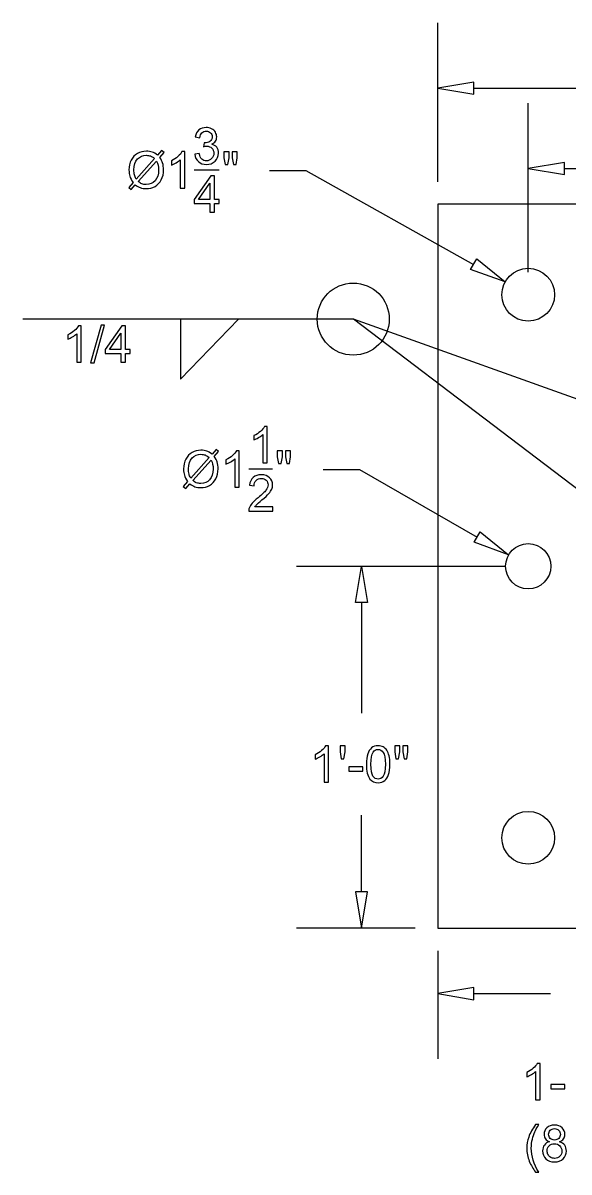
# Model space of a CAD drawing. Extents: x -11.9 to 62, y -17.9 to 26.6.
# Drawn here: x -11.92 to 6.2, y -11.52 to 26.56 of the extents above; entities that cross this region are included whole.
import ezdxf

# ---------------------------------------------------------------- set-up
doc = ezdxf.new("R2010")
doc.units = 0
doc.header["$MEASUREMENT"] = 0
doc.layers.add('LAYER_1', color=7, linetype='CONTINUOUS')

msp = doc.modelspace()

# ---------------------------------------------------------------- linework, layer by layer
at = {"layer": 'LAYER_1', "color": 250}
for points in [[(1.842, 21.305), (1.842, 21.305), (1.842, 26.565), (1.842, 26.565)], [(3.042, 24.405), (3.042, 24.405), (11.162, 24.405), (11.162, 24.405)], [(4.842, 18.305), (4.842, 18.305), (4.842, 23.905), (4.842, 23.905)], [(6.042, 21.745), (6.042, 21.745), (11.222, 21.745), (11.222, 21.745)], [(-6.238, 21.695), (-6.238, 21.695), (-5.408, 21.695), (-5.408, 21.695)], [(8.892, 9.285), (8.892, 9.285), (-0.958, 16.745), (-0.958, 16.745)], [(-4.428, 11.785), (-4.428, 11.785), (-3.638, 11.785), (-3.638, 11.785)], [(4.092, 8.555), (4.092, 8.555), (-2.848, 8.555), (-2.848, 8.555)], [(-0.688, 7.355), (-0.688, 7.355), (-0.688, 3.685), (-0.688, 3.685)], [(-0.688, -2.235), (-0.688, -2.235), (-0.688, 0.305), (-0.688, 0.305)], [(1.092, -3.435), (1.092, -3.435), (-2.848, -3.435), (-2.848, -3.435)], [(1.842, -4.185), (1.842, -4.185), (1.842, -7.765), (1.842, -7.765)], [(3.042, -5.605), (3.042, -5.605), (5.582, -5.605), (5.582, -5.605)]]:
    msp.add_open_spline(points, degree=3, dxfattribs=at)
for points, knots in [([(3.042, 24.605), (3.042, 24.605), (3.042, 24.205), (3.042, 24.205), (3.042, 24.205), (1.842, 24.405), (1.842, 24.405), (1.842, 24.405), (3.042, 24.605), (3.042, 24.605)], [0, 0, 0, 0, 0.333333, 0.333333, 0.333333, 0.666667, 0.666667, 0.666667, 1, 1, 1, 1]), ([(-6.218, 22.213), (-6.218, 22.213), (-6.07, 22.234), (-6.07, 22.234), (-6.053, 22.15), (-6.025, 22.089), (-5.984, 22.052), (-5.943, 22.016), (-5.894, 21.997), (-5.835, 21.997), (-5.765, 21.997), (-5.706, 22.021), (-5.659, 22.069), (-5.611, 22.117), (-5.587, 22.177), (-5.587, 22.248), (-5.587, 22.315), (-5.609, 22.371), (-5.654, 22.415), (-5.698, 22.459), (-5.754, 22.481), (-5.823, 22.481), (-5.851, 22.481), (-5.885, 22.476), (-5.927, 22.465), (-5.927, 22.465), (-5.91, 22.594), (-5.91, 22.594), (-5.901, 22.593), (-5.892, 22.592), (-5.887, 22.592), (-5.823, 22.592), (-5.767, 22.609), (-5.716, 22.641), (-5.666, 22.674), (-5.641, 22.724), (-5.641, 22.792), (-5.641, 22.846), (-5.659, 22.891), (-5.696, 22.926), (-5.733, 22.962), (-5.78, 22.98), (-5.838, 22.98), (-5.895, 22.98), (-5.943, 22.961), (-5.981, 22.925), (-6.02, 22.889), (-6.044, 22.834), (-6.055, 22.762), (-6.055, 22.762), (-6.203, 22.788), (-6.203, 22.788), (-6.184, 22.887), (-6.144, 22.964), (-6.08, 23.019), (-6.016, 23.073), (-5.936, 23.1), (-5.841, 23.1), (-5.776, 23.1), (-5.716, 23.086), (-5.661, 23.058), (-5.605, 23.03), (-5.563, 22.992), (-5.534, 22.943), (-5.505, 22.895), (-5.49, 22.843), (-5.49, 22.789), (-5.49, 22.737), (-5.504, 22.69), (-5.532, 22.648), (-5.56, 22.605), (-5.601, 22.572), (-5.655, 22.546), (-5.585, 22.53), (-5.529, 22.496), (-5.49, 22.444), (-5.451, 22.393), (-5.431, 22.328), (-5.431, 22.251), (-5.431, 22.146), (-5.47, 22.057), (-5.546, 21.984), (-5.623, 21.911), (-5.719, 21.875), (-5.836, 21.875), (-5.941, 21.875), (-6.029, 21.906), (-6.098, 21.969), (-6.168, 22.032), (-6.208, 22.113), (-6.218, 22.213)], [0, 0, 0, 0, 0.033333, 0.033333, 0.033333, 0.066667, 0.066667, 0.066667, 0.1, 0.1, 0.1, 0.133333, 0.133333, 0.133333, 0.166667, 0.166667, 0.166667, 0.2, 0.2, 0.2, 0.233333, 0.233333, 0.233333, 0.266667, 0.266667, 0.266667, 0.3, 0.3, 0.3, 0.333333, 0.333333, 0.333333, 0.366667, 0.366667, 0.366667, 0.4, 0.4, 0.4, 0.433333, 0.433333, 0.433333, 0.466667, 0.466667, 0.466667, 0.5, 0.5, 0.5, 0.533333, 0.533333, 0.533333, 0.566667, 0.566667, 0.566667, 0.6, 0.6, 0.6, 0.633333, 0.633333, 0.633333, 0.666667, 0.666667, 0.666667, 0.7, 0.7, 0.7, 0.733333, 0.733333, 0.733333, 0.766667, 0.766667, 0.766667, 0.8, 0.8, 0.8, 0.833333, 0.833333, 0.833333, 0.866667, 0.866667, 0.866667, 0.9, 0.9, 0.9, 0.933333, 0.933333, 0.933333, 0.966667, 0.966667, 0.966667, 1, 1, 1, 1]), ([(-7.455, 22.185), (-7.455, 22.185), (-7.318, 22.339), (-7.318, 22.339), (-7.318, 22.339), (-7.237, 22.27), (-7.237, 22.27), (-7.237, 22.27), (-7.381, 22.109), (-7.381, 22.109), (-7.335, 22.039), (-7.303, 21.978), (-7.287, 21.925), (-7.265, 21.857), (-7.254, 21.78), (-7.254, 21.695), (-7.254, 21.572), (-7.279, 21.462), (-7.329, 21.366), (-7.378, 21.27), (-7.448, 21.198), (-7.538, 21.148), (-7.627, 21.099), (-7.723, 21.075), (-7.823, 21.075), (-7.899, 21.075), (-7.967, 21.085), (-8.028, 21.107), (-8.075, 21.123), (-8.129, 21.155), (-8.192, 21.201), (-8.192, 21.201), (-8.33, 21.046), (-8.33, 21.046), (-8.33, 21.046), (-8.411, 21.115), (-8.411, 21.115), (-8.411, 21.115), (-8.267, 21.277), (-8.267, 21.277), (-8.32, 21.358), (-8.356, 21.428), (-8.374, 21.485), (-8.392, 21.543), (-8.401, 21.612), (-8.401, 21.693), (-8.401, 21.816), (-8.376, 21.926), (-8.327, 22.022), (-8.278, 22.118), (-8.209, 22.191), (-8.12, 22.241), (-8.032, 22.29), (-7.933, 22.315), (-7.825, 22.315), (-7.751, 22.315), (-7.687, 22.305), (-7.633, 22.286), (-7.578, 22.267), (-7.519, 22.233), (-7.455, 22.185)], [0, 0, 0, 0, 0.05, 0.05, 0.05, 0.1, 0.1, 0.1, 0.15, 0.15, 0.15, 0.2, 0.2, 0.2, 0.25, 0.25, 0.25, 0.3, 0.3, 0.3, 0.35, 0.35, 0.35, 0.4, 0.4, 0.4, 0.45, 0.45, 0.45, 0.5, 0.5, 0.5, 0.55, 0.55, 0.55, 0.6, 0.6, 0.6, 0.65, 0.65, 0.65, 0.7, 0.7, 0.7, 0.75, 0.75, 0.75, 0.8, 0.8, 0.8, 0.85, 0.85, 0.85, 0.9, 0.9, 0.9, 0.95, 0.95, 0.95, 1, 1, 1, 1]), ([(-7.554, 22.074), (-7.606, 22.115), (-7.651, 22.143), (-7.689, 22.157), (-7.728, 22.172), (-7.773, 22.179), (-7.824, 22.179), (-7.944, 22.179), (-8.042, 22.139), (-8.12, 22.058), (-8.198, 21.977), (-8.237, 21.856), (-8.237, 21.695), (-8.237, 21.632), (-8.231, 21.575), (-8.219, 21.527), (-8.21, 21.49), (-8.192, 21.445), (-8.164, 21.392), (-8.164, 21.392), (-7.554, 22.074), (-7.554, 22.074)], [0, 0, 0, 0, 0.142857, 0.142857, 0.142857, 0.285714, 0.285714, 0.285714, 0.428571, 0.428571, 0.428571, 0.571429, 0.571429, 0.571429, 0.714286, 0.714286, 0.714286, 0.857143, 0.857143, 0.857143, 1, 1, 1, 1]), ([(-6.551, 21.095), (-6.551, 21.095), (-6.698, 21.095), (-6.698, 21.095), (-6.698, 21.095), (-6.698, 22.034), (-6.698, 22.034), (-6.734, 22), (-6.78, 21.966), (-6.838, 21.932), (-6.895, 21.899), (-6.947, 21.873), (-6.993, 21.856), (-6.993, 21.856), (-6.993, 21.999), (-6.993, 21.999), (-6.911, 22.038), (-6.839, 22.084), (-6.777, 22.14), (-6.715, 22.195), (-6.671, 22.248), (-6.645, 22.3), (-6.645, 22.3), (-6.551, 22.3), (-6.551, 22.3), (-6.551, 22.3), (-6.551, 21.095), (-6.551, 21.095)], [0, 0, 0, 0, 0.111111, 0.111111, 0.111111, 0.222222, 0.222222, 0.222222, 0.333333, 0.333333, 0.333333, 0.444444, 0.444444, 0.444444, 0.555556, 0.555556, 0.555556, 0.666667, 0.666667, 0.666667, 0.777778, 0.777778, 0.777778, 0.888889, 0.888889, 0.888889, 1, 1, 1, 1]), ([(-5.21, 21.871), (-5.21, 21.871), (-5.251, 22.099), (-5.251, 22.099), (-5.251, 22.099), (-5.251, 22.295), (-5.251, 22.295), (-5.251, 22.295), (-5.083, 22.295), (-5.083, 22.295), (-5.083, 22.295), (-5.083, 22.099), (-5.083, 22.099), (-5.083, 22.099), (-5.12, 21.871), (-5.12, 21.871), (-5.12, 21.871), (-5.21, 21.871), (-5.21, 21.871)], [0, 0, 0, 0, 0.166667, 0.166667, 0.166667, 0.333333, 0.333333, 0.333333, 0.5, 0.5, 0.5, 0.666667, 0.666667, 0.666667, 0.833333, 0.833333, 0.833333, 1, 1, 1, 1]), ([(-4.939, 21.871), (-4.939, 21.871), (-4.979, 22.099), (-4.979, 22.099), (-4.979, 22.099), (-4.979, 22.295), (-4.979, 22.295), (-4.979, 22.295), (-4.812, 22.295), (-4.812, 22.295), (-4.812, 22.295), (-4.812, 22.099), (-4.812, 22.099), (-4.812, 22.099), (-4.851, 21.871), (-4.851, 21.871), (-4.851, 21.871), (-4.939, 21.871), (-4.939, 21.871)], [0, 0, 0, 0, 0.166667, 0.166667, 0.166667, 0.333333, 0.333333, 0.333333, 0.5, 0.5, 0.5, 0.666667, 0.666667, 0.666667, 0.833333, 0.833333, 0.833333, 1, 1, 1, 1]), ([(-7.487, 21.99), (-7.487, 21.99), (-8.095, 21.31), (-8.095, 21.31), (-8.053, 21.275), (-8.014, 21.251), (-7.979, 21.238), (-7.932, 21.219), (-7.882, 21.21), (-7.828, 21.21), (-7.71, 21.21), (-7.612, 21.252), (-7.535, 21.337), (-7.457, 21.421), (-7.419, 21.539), (-7.419, 21.69), (-7.419, 21.804), (-7.441, 21.903), (-7.487, 21.99)], [0, 0, 0, 0, 0.166667, 0.166667, 0.166667, 0.333333, 0.333333, 0.333333, 0.5, 0.5, 0.5, 0.666667, 0.666667, 0.666667, 0.833333, 0.833333, 0.833333, 1, 1, 1, 1]), ([(6.042, 21.945), (6.042, 21.945), (6.042, 21.545), (6.042, 21.545), (6.042, 21.545), (4.842, 21.745), (4.842, 21.745), (4.842, 21.745), (6.042, 21.945), (6.042, 21.945)], [0, 0, 0, 0, 0.333333, 0.333333, 0.333333, 0.666667, 0.666667, 0.666667, 1, 1, 1, 1]), ([(-5.717, 20.295), (-5.717, 20.295), (-5.717, 20.582), (-5.717, 20.582), (-5.717, 20.582), (-6.238, 20.582), (-6.238, 20.582), (-6.238, 20.582), (-6.238, 20.717), (-6.238, 20.717), (-6.238, 20.717), (-5.69, 21.495), (-5.69, 21.495), (-5.69, 21.495), (-5.569, 21.495), (-5.569, 21.495), (-5.569, 21.495), (-5.569, 20.717), (-5.569, 20.717), (-5.569, 20.717), (-5.406, 20.717), (-5.406, 20.717), (-5.406, 20.717), (-5.406, 20.582), (-5.406, 20.582), (-5.406, 20.582), (-5.569, 20.582), (-5.569, 20.582), (-5.569, 20.582), (-5.569, 20.295), (-5.569, 20.295), (-5.569, 20.295), (-5.717, 20.295), (-5.717, 20.295)], [0, 0, 0, 0, 0.090909, 0.090909, 0.090909, 0.181818, 0.181818, 0.181818, 0.272727, 0.272727, 0.272727, 0.363636, 0.363636, 0.363636, 0.454545, 0.454545, 0.454545, 0.545455, 0.545455, 0.545455, 0.636364, 0.636364, 0.636364, 0.727273, 0.727273, 0.727273, 0.818182, 0.818182, 0.818182, 0.909091, 0.909091, 0.909091, 1, 1, 1, 1]), ([(-3.738, 21.675), (-3.738, 21.675), (-2.538, 21.675), (-2.538, 21.675), (-2.538, 21.675), (3.032, 18.565), (3.032, 18.565)], [0, 0, 0, 0, 0.5, 0.5, 0.5, 1, 1, 1, 1]), ([(-5.717, 20.717), (-5.717, 20.717), (-5.717, 21.257), (-5.717, 21.257), (-5.717, 21.257), (-6.093, 20.717), (-6.093, 20.717), (-6.093, 20.717), (-5.717, 20.717), (-5.717, 20.717)], [0, 0, 0, 0, 0.333333, 0.333333, 0.333333, 0.666667, 0.666667, 0.666667, 1, 1, 1, 1]), ([(1.842, 20.56), (1.842, 20.56), (25.842, 20.56), (25.842, 20.56), (25.842, 20.56), (25.842, -3.44), (25.842, -3.44), (25.842, -3.44), (1.842, -3.44), (1.842, -3.44), (1.842, -3.44), (1.842, 20.56), (1.842, 20.56)], [0, 0, 0, 0, 0.25, 0.25, 0.25, 0.5, 0.5, 0.5, 0.75, 0.75, 0.75, 1, 1, 1, 1]), ([(3.132, 18.745), (3.132, 18.745), (2.932, 18.395), (2.932, 18.395), (2.932, 18.395), (4.082, 17.985), (4.082, 17.985), (4.082, 17.985), (3.132, 18.745), (3.132, 18.745)], [0, 0, 0, 0, 0.333333, 0.333333, 0.333333, 0.666667, 0.666667, 0.666667, 1, 1, 1, 1]), ([(5.717, 17.56), (5.717, 18.043), (5.325, 18.435), (4.842, 18.435), (4.359, 18.435), (3.967, 18.043), (3.967, 17.56), (3.967, 17.077), (4.359, 16.685), (4.842, 16.685), (5.325, 16.685), (5.717, 17.077), (5.717, 17.56)], [0, 0, 0, 0, 0.25, 0.25, 0.25, 0.5, 0.5, 0.5, 0.75, 0.75, 0.75, 1, 1, 1, 1]), ([(0.232, 16.75), (0.232, 17.41), (-0.303, 17.945), (-0.963, 17.945), (-1.623, 17.945), (-2.158, 17.41), (-2.158, 16.75), (-2.158, 16.09), (-1.623, 15.555), (-0.963, 15.555), (-0.303, 15.555), (0.232, 16.09), (0.232, 16.75)], [0, 0, 0, 0, 0.25, 0.25, 0.25, 0.5, 0.5, 0.5, 0.75, 0.75, 0.75, 1, 1, 1, 1]), ([(7.702, 13.655), (7.702, 13.655), (-0.958, 16.745), (-0.958, 16.745), (-0.958, 16.745), (-11.918, 16.745), (-11.918, 16.745)], [0, 0, 0, 0, 0.5, 0.5, 0.5, 1, 1, 1, 1]), ([(-9.984, 15.325), (-9.984, 15.325), (-10.132, 15.325), (-10.132, 15.325), (-10.132, 15.325), (-10.132, 16.264), (-10.132, 16.264), (-10.167, 16.23), (-10.214, 16.196), (-10.272, 16.162), (-10.329, 16.129), (-10.381, 16.103), (-10.427, 16.087), (-10.427, 16.087), (-10.427, 16.229), (-10.427, 16.229), (-10.345, 16.268), (-10.273, 16.314), (-10.211, 16.37), (-10.149, 16.425), (-10.105, 16.478), (-10.079, 16.53), (-10.079, 16.53), (-9.984, 16.53), (-9.984, 16.53), (-9.984, 16.53), (-9.984, 15.325), (-9.984, 15.325)], [0, 0, 0, 0, 0.111111, 0.111111, 0.111111, 0.222222, 0.222222, 0.222222, 0.333333, 0.333333, 0.333333, 0.444444, 0.444444, 0.444444, 0.555556, 0.555556, 0.555556, 0.666667, 0.666667, 0.666667, 0.777778, 0.777778, 0.777778, 0.888889, 0.888889, 0.888889, 1, 1, 1, 1]), ([(-9.676, 15.305), (-9.676, 15.305), (-9.327, 16.545), (-9.327, 16.545), (-9.327, 16.545), (-9.208, 16.545), (-9.208, 16.545), (-9.208, 16.545), (-9.557, 15.305), (-9.557, 15.305), (-9.557, 15.305), (-9.676, 15.305), (-9.676, 15.305)], [0, 0, 0, 0, 0.25, 0.25, 0.25, 0.5, 0.5, 0.5, 0.75, 0.75, 0.75, 1, 1, 1, 1]), ([(-8.669, 15.325), (-8.669, 15.325), (-8.669, 15.612), (-8.669, 15.612), (-8.669, 15.612), (-9.19, 15.612), (-9.19, 15.612), (-9.19, 15.612), (-9.19, 15.747), (-9.19, 15.747), (-9.19, 15.747), (-8.642, 16.525), (-8.642, 16.525), (-8.642, 16.525), (-8.521, 16.525), (-8.521, 16.525), (-8.521, 16.525), (-8.521, 15.747), (-8.521, 15.747), (-8.521, 15.747), (-8.358, 15.747), (-8.358, 15.747), (-8.358, 15.747), (-8.358, 15.612), (-8.358, 15.612), (-8.358, 15.612), (-8.521, 15.612), (-8.521, 15.612), (-8.521, 15.612), (-8.521, 15.325), (-8.521, 15.325), (-8.521, 15.325), (-8.669, 15.325), (-8.669, 15.325)], [0, 0, 0, 0, 0.090909, 0.090909, 0.090909, 0.181818, 0.181818, 0.181818, 0.272727, 0.272727, 0.272727, 0.363636, 0.363636, 0.363636, 0.454545, 0.454545, 0.454545, 0.545455, 0.545455, 0.545455, 0.636364, 0.636364, 0.636364, 0.727273, 0.727273, 0.727273, 0.818182, 0.818182, 0.818182, 0.909091, 0.909091, 0.909091, 1, 1, 1, 1]), ([(-6.688, 16.745), (-6.688, 16.745), (-6.688, 14.765), (-6.688, 14.765), (-6.688, 14.765), (-4.768, 16.745), (-4.768, 16.745)], [0, 0, 0, 0, 0.5, 0.5, 0.5, 1, 1, 1, 1]), ([(-8.669, 15.747), (-8.669, 15.747), (-8.669, 16.287), (-8.669, 16.287), (-8.669, 16.287), (-9.045, 15.747), (-9.045, 15.747), (-9.045, 15.747), (-8.669, 15.747), (-8.669, 15.747)], [0, 0, 0, 0, 0.333333, 0.333333, 0.333333, 0.666667, 0.666667, 0.666667, 1, 1, 1, 1]), ([(-3.814, 11.985), (-3.814, 11.985), (-3.962, 11.985), (-3.962, 11.985), (-3.962, 11.985), (-3.962, 12.924), (-3.962, 12.924), (-3.997, 12.89), (-4.044, 12.856), (-4.102, 12.822), (-4.159, 12.789), (-4.211, 12.763), (-4.257, 12.746), (-4.257, 12.746), (-4.257, 12.889), (-4.257, 12.889), (-4.175, 12.928), (-4.103, 12.974), (-4.041, 13.03), (-3.979, 13.085), (-3.935, 13.138), (-3.909, 13.19), (-3.909, 13.19), (-3.814, 13.19), (-3.814, 13.19), (-3.814, 13.19), (-3.814, 11.985), (-3.814, 11.985)], [0, 0, 0, 0, 0.111111, 0.111111, 0.111111, 0.222222, 0.222222, 0.222222, 0.333333, 0.333333, 0.333333, 0.444444, 0.444444, 0.444444, 0.555556, 0.555556, 0.555556, 0.666667, 0.666667, 0.666667, 0.777778, 0.777778, 0.777778, 0.888889, 0.888889, 0.888889, 1, 1, 1, 1]), ([(-5.645, 12.275), (-5.645, 12.275), (-5.508, 12.429), (-5.508, 12.429), (-5.508, 12.429), (-5.427, 12.36), (-5.427, 12.36), (-5.427, 12.36), (-5.571, 12.199), (-5.571, 12.199), (-5.525, 12.129), (-5.493, 12.068), (-5.477, 12.016), (-5.455, 11.947), (-5.444, 11.87), (-5.444, 11.785), (-5.444, 11.662), (-5.469, 11.552), (-5.519, 11.456), (-5.568, 11.36), (-5.638, 11.288), (-5.728, 11.239), (-5.817, 11.189), (-5.913, 11.165), (-6.013, 11.165), (-6.089, 11.165), (-6.157, 11.175), (-6.218, 11.197), (-6.265, 11.213), (-6.319, 11.245), (-6.382, 11.291), (-6.382, 11.291), (-6.52, 11.136), (-6.52, 11.136), (-6.52, 11.136), (-6.601, 11.205), (-6.601, 11.205), (-6.601, 11.205), (-6.457, 11.367), (-6.457, 11.367), (-6.51, 11.448), (-6.546, 11.518), (-6.564, 11.575), (-6.582, 11.633), (-6.591, 11.702), (-6.591, 11.783), (-6.591, 11.906), (-6.566, 12.016), (-6.517, 12.112), (-6.468, 12.208), (-6.399, 12.281), (-6.31, 12.331), (-6.222, 12.38), (-6.123, 12.405), (-6.015, 12.405), (-5.941, 12.405), (-5.877, 12.396), (-5.823, 12.376), (-5.768, 12.357), (-5.709, 12.323), (-5.645, 12.275)], [0, 0, 0, 0, 0.05, 0.05, 0.05, 0.1, 0.1, 0.1, 0.15, 0.15, 0.15, 0.2, 0.2, 0.2, 0.25, 0.25, 0.25, 0.3, 0.3, 0.3, 0.35, 0.35, 0.35, 0.4, 0.4, 0.4, 0.45, 0.45, 0.45, 0.5, 0.5, 0.5, 0.55, 0.55, 0.55, 0.6, 0.6, 0.6, 0.65, 0.65, 0.65, 0.7, 0.7, 0.7, 0.75, 0.75, 0.75, 0.8, 0.8, 0.8, 0.85, 0.85, 0.85, 0.9, 0.9, 0.9, 0.95, 0.95, 0.95, 1, 1, 1, 1]), ([(-5.744, 12.164), (-5.796, 12.205), (-5.841, 12.233), (-5.879, 12.247), (-5.918, 12.262), (-5.963, 12.27), (-6.014, 12.27), (-6.134, 12.27), (-6.232, 12.229), (-6.31, 12.148), (-6.388, 12.067), (-6.427, 11.946), (-6.427, 11.785), (-6.427, 11.722), (-6.421, 11.665), (-6.409, 11.617), (-6.4, 11.58), (-6.382, 11.535), (-6.354, 11.482), (-6.354, 11.482), (-5.744, 12.164), (-5.744, 12.164)], [0, 0, 0, 0, 0.142857, 0.142857, 0.142857, 0.285714, 0.285714, 0.285714, 0.428571, 0.428571, 0.428571, 0.571429, 0.571429, 0.571429, 0.714286, 0.714286, 0.714286, 0.857143, 0.857143, 0.857143, 1, 1, 1, 1]), ([(-4.741, 11.185), (-4.741, 11.185), (-4.888, 11.185), (-4.888, 11.185), (-4.888, 11.185), (-4.888, 12.124), (-4.888, 12.124), (-4.924, 12.09), (-4.97, 12.056), (-5.028, 12.022), (-5.085, 11.989), (-5.137, 11.963), (-5.183, 11.947), (-5.183, 11.947), (-5.183, 12.089), (-5.183, 12.089), (-5.101, 12.128), (-5.029, 12.174), (-4.967, 12.23), (-4.905, 12.285), (-4.861, 12.338), (-4.836, 12.39), (-4.836, 12.39), (-4.741, 12.39), (-4.741, 12.39), (-4.741, 12.39), (-4.741, 11.185), (-4.741, 11.185)], [0, 0, 0, 0, 0.111111, 0.111111, 0.111111, 0.222222, 0.222222, 0.222222, 0.333333, 0.333333, 0.333333, 0.444444, 0.444444, 0.444444, 0.555556, 0.555556, 0.555556, 0.666667, 0.666667, 0.666667, 0.777778, 0.777778, 0.777778, 0.888889, 0.888889, 0.888889, 1, 1, 1, 1]), ([(-3.44, 11.961), (-3.44, 11.961), (-3.481, 12.189), (-3.481, 12.189), (-3.481, 12.189), (-3.481, 12.385), (-3.481, 12.385), (-3.481, 12.385), (-3.313, 12.385), (-3.313, 12.385), (-3.313, 12.385), (-3.313, 12.189), (-3.313, 12.189), (-3.313, 12.189), (-3.35, 11.961), (-3.35, 11.961), (-3.35, 11.961), (-3.44, 11.961), (-3.44, 11.961)], [0, 0, 0, 0, 0.166667, 0.166667, 0.166667, 0.333333, 0.333333, 0.333333, 0.5, 0.5, 0.5, 0.666667, 0.666667, 0.666667, 0.833333, 0.833333, 0.833333, 1, 1, 1, 1]), ([(-3.169, 11.961), (-3.169, 11.961), (-3.209, 12.189), (-3.209, 12.189), (-3.209, 12.189), (-3.209, 12.385), (-3.209, 12.385), (-3.209, 12.385), (-3.042, 12.385), (-3.042, 12.385), (-3.042, 12.385), (-3.042, 12.189), (-3.042, 12.189), (-3.042, 12.189), (-3.081, 11.961), (-3.081, 11.961), (-3.081, 11.961), (-3.169, 11.961), (-3.169, 11.961)], [0, 0, 0, 0, 0.166667, 0.166667, 0.166667, 0.333333, 0.333333, 0.333333, 0.5, 0.5, 0.5, 0.666667, 0.666667, 0.666667, 0.833333, 0.833333, 0.833333, 1, 1, 1, 1]), ([(-5.677, 12.08), (-5.677, 12.08), (-6.285, 11.4), (-6.285, 11.4), (-6.243, 11.365), (-6.204, 11.341), (-6.169, 11.328), (-6.122, 11.31), (-6.072, 11.301), (-6.019, 11.301), (-5.9, 11.301), (-5.802, 11.342), (-5.725, 11.427), (-5.647, 11.511), (-5.609, 11.629), (-5.609, 11.78), (-5.609, 11.894), (-5.631, 11.993), (-5.677, 12.08)], [0, 0, 0, 0, 0.166667, 0.166667, 0.166667, 0.333333, 0.333333, 0.333333, 0.5, 0.5, 0.5, 0.666667, 0.666667, 0.666667, 0.833333, 0.833333, 0.833333, 1, 1, 1, 1]), ([(-3.635, 10.526), (-3.635, 10.526), (-3.635, 10.385), (-3.635, 10.385), (-3.635, 10.385), (-4.429, 10.385), (-4.429, 10.385), (-4.431, 10.42), (-4.425, 10.454), (-4.412, 10.487), (-4.392, 10.541), (-4.359, 10.595), (-4.314, 10.647), (-4.269, 10.699), (-4.205, 10.76), (-4.121, 10.828), (-3.991, 10.935), (-3.903, 11.02), (-3.857, 11.082), (-3.811, 11.145), (-3.787, 11.204), (-3.787, 11.26), (-3.787, 11.318), (-3.808, 11.367), (-3.85, 11.408), (-3.892, 11.448), (-3.947, 11.468), (-4.014, 11.468), (-4.085, 11.468), (-4.143, 11.447), (-4.185, 11.404), (-4.228, 11.362), (-4.25, 11.303), (-4.25, 11.228), (-4.25, 11.228), (-4.401, 11.243), (-4.401, 11.243), (-4.391, 11.356), (-4.351, 11.442), (-4.284, 11.501), (-4.216, 11.561), (-4.125, 11.59), (-4.011, 11.59), (-3.896, 11.59), (-3.804, 11.558), (-3.737, 11.494), (-3.67, 11.43), (-3.637, 11.351), (-3.637, 11.257), (-3.637, 11.208), (-3.646, 11.161), (-3.666, 11.115), (-3.686, 11.068), (-3.718, 11.019), (-3.764, 10.968), (-3.81, 10.917), (-3.885, 10.846), (-3.991, 10.757), (-4.08, 10.682), (-4.137, 10.632), (-4.162, 10.606), (-4.187, 10.579), (-4.208, 10.552), (-4.224, 10.526), (-4.224, 10.526), (-3.635, 10.526), (-3.635, 10.526)], [0, 0, 0, 0, 0.045455, 0.045455, 0.045455, 0.090909, 0.090909, 0.090909, 0.136364, 0.136364, 0.136364, 0.181818, 0.181818, 0.181818, 0.227273, 0.227273, 0.227273, 0.272727, 0.272727, 0.272727, 0.318182, 0.318182, 0.318182, 0.363636, 0.363636, 0.363636, 0.409091, 0.409091, 0.409091, 0.454545, 0.454545, 0.454545, 0.5, 0.5, 0.5, 0.545455, 0.545455, 0.545455, 0.590909, 0.590909, 0.590909, 0.636364, 0.636364, 0.636364, 0.681818, 0.681818, 0.681818, 0.727273, 0.727273, 0.727273, 0.772727, 0.772727, 0.772727, 0.818182, 0.818182, 0.818182, 0.863636, 0.863636, 0.863636, 0.909091, 0.909091, 0.909091, 0.954545, 0.954545, 0.954545, 1, 1, 1, 1]), ([(-1.958, 11.765), (-1.958, 11.765), (-0.758, 11.765), (-0.758, 11.765), (-0.758, 11.765), (3.152, 9.525), (3.152, 9.525)], [0, 0, 0, 0, 0.5, 0.5, 0.5, 1, 1, 1, 1]), ([(3.252, 9.705), (3.252, 9.705), (3.052, 9.355), (3.052, 9.355), (3.052, 9.355), (4.192, 8.935), (4.192, 8.935), (4.192, 8.935), (3.252, 9.705), (3.252, 9.705)], [0, 0, 0, 0, 0.333333, 0.333333, 0.333333, 0.666667, 0.666667, 0.666667, 1, 1, 1, 1]), ([(5.592, 8.56), (5.592, 8.974), (5.256, 9.31), (4.842, 9.31), (4.428, 9.31), (4.092, 8.974), (4.092, 8.56), (4.092, 8.146), (4.428, 7.81), (4.842, 7.81), (5.256, 7.81), (5.592, 8.146), (5.592, 8.56)], [0, 0, 0, 0, 0.25, 0.25, 0.25, 0.5, 0.5, 0.5, 0.75, 0.75, 0.75, 1, 1, 1, 1]), ([(-0.888, 7.355), (-0.888, 7.355), (-0.488, 7.355), (-0.488, 7.355), (-0.488, 7.355), (-0.688, 8.555), (-0.688, 8.555), (-0.688, 8.555), (-0.888, 7.355), (-0.888, 7.355)], [0, 0, 0, 0, 0.333333, 0.333333, 0.333333, 0.666667, 0.666667, 0.666667, 1, 1, 1, 1]), ([(-1.785, 1.405), (-1.785, 1.405), (-1.932, 1.405), (-1.932, 1.405), (-1.932, 1.405), (-1.932, 2.344), (-1.932, 2.344), (-1.967, 2.31), (-2.014, 2.276), (-2.072, 2.242), (-2.129, 2.209), (-2.181, 2.183), (-2.227, 2.167), (-2.227, 2.167), (-2.227, 2.309), (-2.227, 2.309), (-2.145, 2.348), (-2.073, 2.394), (-2.011, 2.45), (-1.949, 2.505), (-1.905, 2.558), (-1.879, 2.61), (-1.879, 2.61), (-1.785, 2.61), (-1.785, 2.61), (-1.785, 2.61), (-1.785, 1.405), (-1.785, 1.405)], [0, 0, 0, 0, 0.111111, 0.111111, 0.111111, 0.222222, 0.222222, 0.222222, 0.333333, 0.333333, 0.333333, 0.444444, 0.444444, 0.444444, 0.555556, 0.555556, 0.555556, 0.666667, 0.666667, 0.666667, 0.777778, 0.777778, 0.777778, 0.888889, 0.888889, 0.888889, 1, 1, 1, 1]), ([(-1.363, 2.181), (-1.363, 2.181), (-1.4, 2.405), (-1.4, 2.405), (-1.4, 2.405), (-1.4, 2.605), (-1.4, 2.605), (-1.4, 2.605), (-1.233, 2.605), (-1.233, 2.605), (-1.233, 2.605), (-1.233, 2.405), (-1.233, 2.405), (-1.233, 2.405), (-1.272, 2.181), (-1.272, 2.181), (-1.272, 2.181), (-1.363, 2.181), (-1.363, 2.181)], [0, 0, 0, 0, 0.166667, 0.166667, 0.166667, 0.333333, 0.333333, 0.333333, 0.5, 0.5, 0.5, 0.666667, 0.666667, 0.666667, 0.833333, 0.833333, 0.833333, 1, 1, 1, 1]), ([(-0.527, 1.997), (-0.527, 2.139), (-0.512, 2.253), (-0.483, 2.34), (-0.454, 2.427), (-0.411, 2.494), (-0.353, 2.54), (-0.296, 2.587), (-0.224, 2.61), (-0.136, 2.61), (-0.072, 2.61), (-0.016, 2.597), (0.033, 2.571), (0.082, 2.545), (0.122, 2.508), (0.153, 2.459), (0.185, 2.41), (0.209, 2.351), (0.227, 2.281), (0.245, 2.211), (0.254, 2.116), (0.254, 1.997), (0.254, 1.856), (0.24, 1.742), (0.211, 1.656), (0.182, 1.569), (0.139, 1.502), (0.081, 1.455), (0.024, 1.408), (-0.049, 1.385), (-0.136, 1.385), (-0.252, 1.385), (-0.343, 1.426), (-0.408, 1.508), (-0.488, 1.609), (-0.527, 1.772), (-0.527, 1.997)], [0, 0, 0, 0, 0.083333, 0.083333, 0.083333, 0.166667, 0.166667, 0.166667, 0.25, 0.25, 0.25, 0.333333, 0.333333, 0.333333, 0.416667, 0.416667, 0.416667, 0.5, 0.5, 0.5, 0.583333, 0.583333, 0.583333, 0.666667, 0.666667, 0.666667, 0.75, 0.75, 0.75, 0.833333, 0.833333, 0.833333, 0.916667, 0.916667, 0.916667, 1, 1, 1, 1]), ([(-0.376, 1.997), (-0.376, 1.799), (-0.353, 1.668), (-0.307, 1.603), (-0.261, 1.538), (-0.204, 1.506), (-0.136, 1.506), (-0.069, 1.506), (-0.012, 1.538), (0.034, 1.603), (0.081, 1.669), (0.103, 1.8), (0.103, 1.997), (0.103, 2.194), (0.081, 2.326), (0.034, 2.39), (-0.011, 2.455), (-0.069, 2.488), (-0.138, 2.488), (-0.206, 2.488), (-0.26, 2.459), (-0.3, 2.402), (-0.351, 2.329), (-0.376, 2.194), (-0.376, 1.997)], [0, 0, 0, 0, 0.125, 0.125, 0.125, 0.25, 0.25, 0.25, 0.375, 0.375, 0.375, 0.5, 0.5, 0.5, 0.625, 0.625, 0.625, 0.75, 0.75, 0.75, 0.875, 0.875, 0.875, 1, 1, 1, 1]), ([(0.453, 2.181), (0.453, 2.181), (0.412, 2.409), (0.412, 2.409), (0.412, 2.409), (0.412, 2.605), (0.412, 2.605), (0.412, 2.605), (0.58, 2.605), (0.58, 2.605), (0.58, 2.605), (0.58, 2.409), (0.58, 2.409), (0.58, 2.409), (0.543, 2.181), (0.543, 2.181), (0.543, 2.181), (0.453, 2.181), (0.453, 2.181)], [0, 0, 0, 0, 0.166667, 0.166667, 0.166667, 0.333333, 0.333333, 0.333333, 0.5, 0.5, 0.5, 0.666667, 0.666667, 0.666667, 0.833333, 0.833333, 0.833333, 1, 1, 1, 1]), ([(0.724, 2.181), (0.724, 2.181), (0.684, 2.409), (0.684, 2.409), (0.684, 2.409), (0.684, 2.605), (0.684, 2.605), (0.684, 2.605), (0.851, 2.605), (0.851, 2.605), (0.851, 2.605), (0.851, 2.409), (0.851, 2.409), (0.851, 2.409), (0.812, 2.181), (0.812, 2.181), (0.812, 2.181), (0.724, 2.181), (0.724, 2.181)], [0, 0, 0, 0, 0.166667, 0.166667, 0.166667, 0.333333, 0.333333, 0.333333, 0.5, 0.5, 0.5, 0.666667, 0.666667, 0.666667, 0.833333, 0.833333, 0.833333, 1, 1, 1, 1]), ([(-1.104, 1.765), (-1.104, 1.765), (-1.104, 1.913), (-1.104, 1.913), (-1.104, 1.913), (-0.648, 1.913), (-0.648, 1.913), (-0.648, 1.913), (-0.648, 1.765), (-0.648, 1.765), (-0.648, 1.765), (-1.104, 1.765), (-1.104, 1.765)], [0, 0, 0, 0, 0.25, 0.25, 0.25, 0.5, 0.5, 0.5, 0.75, 0.75, 0.75, 1, 1, 1, 1]), ([(5.717, -0.44), (5.717, 0.043), (5.325, 0.435), (4.842, 0.435), (4.359, 0.435), (3.967, 0.043), (3.967, -0.44), (3.967, -0.923), (4.359, -1.315), (4.842, -1.315), (5.325, -1.315), (5.717, -0.923), (5.717, -0.44)], [0, 0, 0, 0, 0.25, 0.25, 0.25, 0.5, 0.5, 0.5, 0.75, 0.75, 0.75, 1, 1, 1, 1]), ([(-0.888, -2.235), (-0.888, -2.235), (-0.488, -2.235), (-0.488, -2.235), (-0.488, -2.235), (-0.688, -3.435), (-0.688, -3.435), (-0.688, -3.435), (-0.888, -2.235), (-0.888, -2.235)], [0, 0, 0, 0, 0.333333, 0.333333, 0.333333, 0.666667, 0.666667, 0.666667, 1, 1, 1, 1]), ([(3.042, -5.405), (3.042, -5.405), (3.042, -5.805), (3.042, -5.805), (3.042, -5.805), (1.842, -5.605), (1.842, -5.605), (1.842, -5.605), (3.042, -5.405), (3.042, -5.405)], [0, 0, 0, 0, 0.333333, 0.333333, 0.333333, 0.666667, 0.666667, 0.666667, 1, 1, 1, 1]), ([(5.235, -9.125), (5.235, -9.125), (5.088, -9.125), (5.088, -9.125), (5.088, -9.125), (5.088, -8.186), (5.088, -8.186), (5.053, -8.22), (5.006, -8.254), (4.948, -8.288), (4.891, -8.321), (4.839, -8.347), (4.793, -8.364), (4.793, -8.364), (4.793, -8.221), (4.793, -8.221), (4.875, -8.182), (4.947, -8.136), (5.009, -8.08), (5.071, -8.025), (5.115, -7.972), (5.141, -7.92), (5.141, -7.92), (5.235, -7.92), (5.235, -7.92), (5.235, -7.92), (5.235, -9.125), (5.235, -9.125)], [0, 0, 0, 0, 0.111111, 0.111111, 0.111111, 0.222222, 0.222222, 0.222222, 0.333333, 0.333333, 0.333333, 0.444444, 0.444444, 0.444444, 0.555556, 0.555556, 0.555556, 0.666667, 0.666667, 0.666667, 0.777778, 0.777778, 0.777778, 0.888889, 0.888889, 0.888889, 1, 1, 1, 1]), ([(5.596, -8.765), (5.596, -8.765), (5.596, -8.617), (5.596, -8.617), (5.596, -8.617), (6.052, -8.617), (6.052, -8.617), (6.052, -8.617), (6.052, -8.765), (6.052, -8.765), (6.052, -8.765), (5.596, -8.765), (5.596, -8.765)], [0, 0, 0, 0, 0.25, 0.25, 0.25, 0.5, 0.5, 0.5, 0.75, 0.75, 0.75, 1, 1, 1, 1]), ([(5.084, -11.517), (5.003, -11.415), (4.935, -11.295), (4.878, -11.157), (4.822, -11.02), (4.794, -10.877), (4.794, -10.73), (4.794, -10.6), (4.815, -10.476), (4.857, -10.357), (4.906, -10.219), (4.982, -10.082), (5.084, -9.945), (5.084, -9.945), (5.19, -9.945), (5.19, -9.945), (5.124, -10.058), (5.08, -10.139), (5.059, -10.188), (5.026, -10.263), (4.999, -10.342), (4.98, -10.423), (4.957, -10.525), (4.945, -10.628), (4.945, -10.731), (4.945, -10.993), (5.027, -11.255), (5.19, -11.517), (5.19, -11.517), (5.084, -11.517), (5.084, -11.517)], [0, 0, 0, 0, 0.1, 0.1, 0.1, 0.2, 0.2, 0.2, 0.3, 0.3, 0.3, 0.4, 0.4, 0.4, 0.5, 0.5, 0.5, 0.6, 0.6, 0.6, 0.7, 0.7, 0.7, 0.8, 0.8, 0.8, 0.9, 0.9, 0.9, 1, 1, 1, 1]), ([(5.548, -10.514), (5.487, -10.492), (5.441, -10.46), (5.412, -10.419), (5.382, -10.377), (5.368, -10.327), (5.368, -10.269), (5.368, -10.182), (5.399, -10.109), (5.461, -10.049), (5.524, -9.99), (5.608, -9.96), (5.712, -9.96), (5.816, -9.96), (5.901, -9.99), (5.964, -10.051), (6.028, -10.112), (6.06, -10.186), (6.06, -10.274), (6.06, -10.329), (6.045, -10.378), (6.016, -10.419), (5.987, -10.46), (5.943, -10.492), (5.884, -10.514), (5.957, -10.538), (6.013, -10.577), (6.051, -10.631), (6.089, -10.684), (6.109, -10.748), (6.109, -10.822), (6.109, -10.925), (6.072, -11.011), (6, -11.08), (5.927, -11.15), (5.832, -11.185), (5.714, -11.185), (5.595, -11.185), (5.5, -11.15), (5.428, -11.08), (5.355, -11.01), (5.319, -10.923), (5.319, -10.818), (5.319, -10.74), (5.339, -10.674), (5.378, -10.622), (5.418, -10.569), (5.475, -10.533), (5.548, -10.514)], [0, 0, 0, 0, 0.0625, 0.0625, 0.0625, 0.125, 0.125, 0.125, 0.1875, 0.1875, 0.1875, 0.25, 0.25, 0.25, 0.3125, 0.3125, 0.3125, 0.375, 0.375, 0.375, 0.4375, 0.4375, 0.4375, 0.5, 0.5, 0.5, 0.5625, 0.5625, 0.5625, 0.625, 0.625, 0.625, 0.6875, 0.6875, 0.6875, 0.75, 0.75, 0.75, 0.8125, 0.8125, 0.8125, 0.875, 0.875, 0.875, 0.9375, 0.9375, 0.9375, 1, 1, 1, 1]), ([(5.518, -10.264), (5.518, -10.321), (5.537, -10.367), (5.573, -10.403), (5.609, -10.44), (5.656, -10.458), (5.715, -10.458), (5.773, -10.458), (5.819, -10.44), (5.855, -10.404), (5.891, -10.368), (5.909, -10.324), (5.909, -10.272), (5.909, -10.218), (5.891, -10.173), (5.853, -10.136), (5.817, -10.099), (5.77, -10.08), (5.714, -10.08), (5.657, -10.08), (5.61, -10.099), (5.573, -10.135), (5.537, -10.171), (5.518, -10.214), (5.518, -10.264)], [0, 0, 0, 0, 0.125, 0.125, 0.125, 0.25, 0.25, 0.25, 0.375, 0.375, 0.375, 0.5, 0.5, 0.5, 0.625, 0.625, 0.625, 0.75, 0.75, 0.75, 0.875, 0.875, 0.875, 1, 1, 1, 1]), ([(5.47, -10.819), (5.47, -10.861), (5.48, -10.902), (5.499, -10.941), (5.519, -10.98), (5.548, -11.011), (5.588, -11.032), (5.627, -11.054), (5.67, -11.064), (5.715, -11.064), (5.786, -11.064), (5.844, -11.042), (5.889, -10.997), (5.935, -10.951), (5.958, -10.894), (5.958, -10.824), (5.958, -10.753), (5.934, -10.694), (5.887, -10.648), (5.841, -10.602), (5.781, -10.578), (5.71, -10.578), (5.64, -10.578), (5.583, -10.601), (5.538, -10.647), (5.492, -10.693), (5.47, -10.75), (5.47, -10.819)], [0, 0, 0, 0, 0.111111, 0.111111, 0.111111, 0.222222, 0.222222, 0.222222, 0.333333, 0.333333, 0.333333, 0.444444, 0.444444, 0.444444, 0.555556, 0.555556, 0.555556, 0.666667, 0.666667, 0.666667, 0.777778, 0.777778, 0.777778, 0.888889, 0.888889, 0.888889, 1, 1, 1, 1])]:
    msp.add_open_spline(points, degree=3, knots=knots, dxfattribs=at)

doc.saveas('drawing.dxf')
